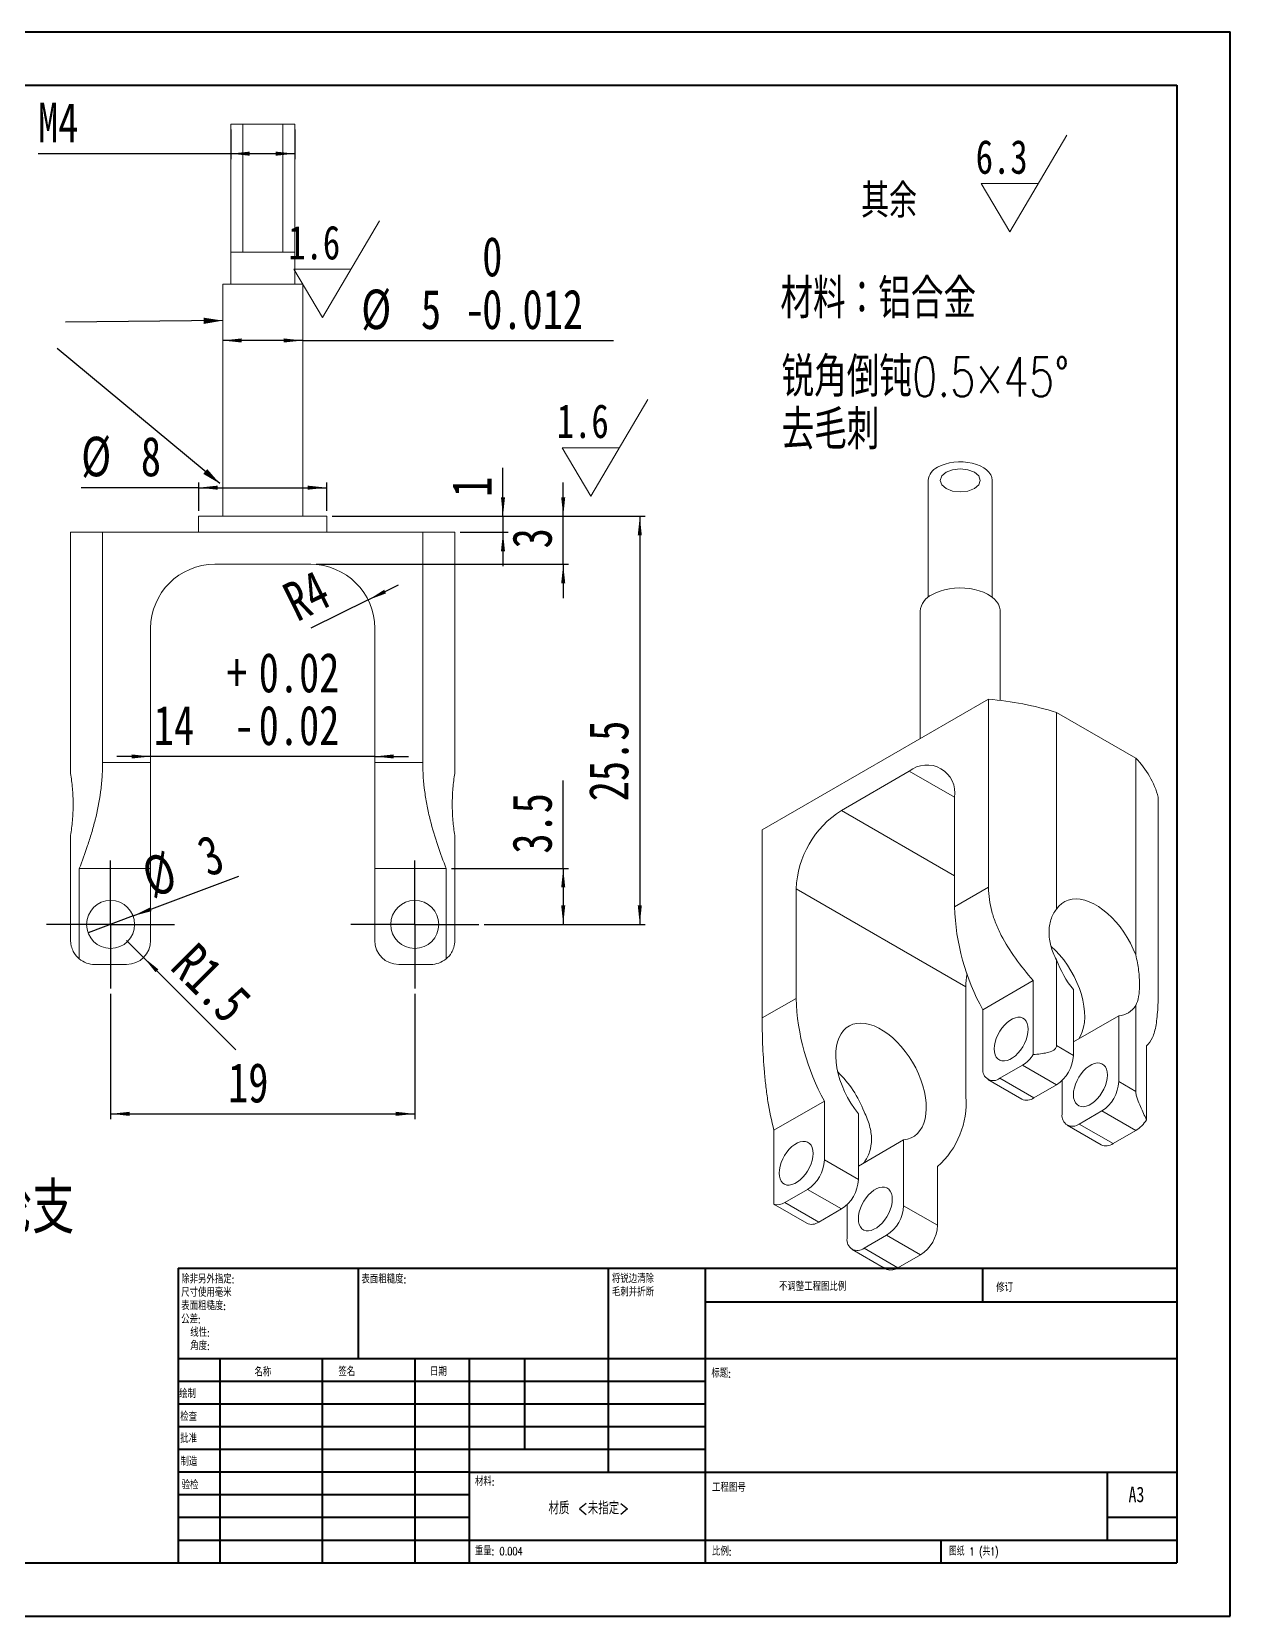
# Model space of a CAD drawing. Header units: millimetres. Extents: x 0 to 420, y 0 to 297.
# Drawn here: x 195.4 to 420.1, y 0.2 to 297.2 of the extents above; entities that cross this region are included whole.
import ezdxf

# ---------------------------------------------------------------- set-up
doc = ezdxf.new("R2010")
doc.units = ezdxf.units.MM
doc.layers.add('FORMAT', color=7, linetype='Continuous')
doc.styles.add('SLDTEXTSTYLE0', font='TXT', dxfattribs={"width": 0.75, "bigfont": 'bigfont'})
doc.styles.add('SLDTEXTSTYLE1', font='TXT', dxfattribs={"width": 0.75})
doc.styles.add('SLDTEXTSTYLE2', font='TXT', dxfattribs={"width": 0.694444, "bigfont": 'bigfont'})
doc.dimstyles.new('SLDDIMSTYLE0', dxfattribs={"dimtxt": 7.408333, "dimasz": 3.556, "dimexe": 0, "dimexo": 0.0625, "dimgap": 1.852083, "dimtad": 0, "dimtih": 1, "dimtoh": 1, "dimdec": 6, "dimlfac": 0.333333, "dimrnd": 1e-09, "dimzin": 12, "dimdsep": 46, "dimtxsty": 'SLDTEXTSTYLE1', "dimsah": 1, "dimcen": 0.09, "dimadec": 0, "dimazin": 3, "dimtol": 1, "dimtm": 0.012, "dimtfac": 1, "dimtdec": 3, "dimtofl": 0, "dimtmove": 0, "dimatfit": 3, "dimfxl": 0, "dimfrac": 2, "dimtolj": 1, "dimarcsym": 0})
doc.dimstyles.new('SLDDIMSTYLE1', dxfattribs={"dimtxt": 7.408333, "dimasz": 3.556, "dimexe": 0, "dimexo": 0.0625, "dimgap": 1.852083, "dimtad": 1, "dimlfac": 0.333333, "dimrnd": 1e-09, "dimzin": 12, "dimdsep": 46, "dimtxsty": 'SLDTEXTSTYLE1', "dimsah": 1, "dimcen": 0, "dimadec": 0, "dimazin": 3, "dimtfac": 1, "dimtofl": 0, "dimtmove": 0, "dimatfit": 3, "dimfxl": 0, "dimfrac": 2, "dimtolj": 1, "dimtzin": 12, "dimarcsym": 0})
doc.dimstyles.new('SLDDIMSTYLE2', dxfattribs={"dimtxt": 7.408333, "dimasz": 3.556, "dimexe": 0, "dimexo": 0.0625, "dimgap": 1.852083, "dimtad": 1, "dimdec": 6, "dimlfac": 0.333333, "dimrnd": 1e-09, "dimzin": 12, "dimdsep": 46, "dimtxsty": 'SLDTEXTSTYLE1', "dimsah": 1, "dimcen": 0.09, "dimadec": 0, "dimazin": 3, "dimtol": 1, "dimtp": 0.02, "dimtm": 0.02, "dimtfac": 1, "dimtmove": 0, "dimatfit": 0, "dimfxl": 0, "dimfrac": 2, "dimtolj": 1, "dimarcsym": 0})
doc.dimstyles.new('SLDDIMSTYLE3', dxfattribs={"dimtxt": 7.408333, "dimasz": 3.556, "dimexe": 0, "dimexo": 0.0625, "dimgap": 1.852083, "dimtad": 1, "dimdec": 1, "dimlfac": 0.333333, "dimrnd": 1e-09, "dimzin": 12, "dimdsep": 46, "dimtxsty": 'SLDTEXTSTYLE1', "dimsah": 1, "dimcen": 0, "dimadec": 0, "dimazin": 3, "dimtfac": 1, "dimtdec": 1, "dimtofl": 0, "dimtmove": 0, "dimatfit": 3, "dimfxl": 0, "dimfrac": 2, "dimtolj": 1, "dimtzin": 12, "dimarcsym": 0})
doc.dimstyles.new('SLDDIMSTYLE4', dxfattribs={"dimtxt": 7.408333, "dimasz": 3.556, "dimexe": 0, "dimexo": 0.0625, "dimgap": 1.852083, "dimtad": 1, "dimlfac": 0.333333, "dimrnd": 1e-09, "dimzin": 12, "dimdsep": 46, "dimtxsty": 'SLDTEXTSTYLE1', "dimblk1": 'NONE', "dimsah": 1, "dimcen": 0, "dimadec": 0, "dimazin": 3, "dimtfac": 1, "dimtmove": 0, "dimatfit": 3, "dimldrblk": 'NONE', "dimfxl": 0, "dimfrac": 2, "dimtolj": 1, "dimtzin": 12, "dimarcsym": 0})
doc.dimstyles.new('SLDDIMSTYLE5', dxfattribs={"dimtxt": 7.408333, "dimasz": 3.556, "dimexe": 0, "dimexo": 0.0625, "dimgap": 1.852083, "dimtad": 1, "dimdec": 6, "dimlfac": 0.333333, "dimrnd": 1e-09, "dimzin": 12, "dimdsep": 46, "dimtxsty": 'SLDTEXTSTYLE1', "dimsah": 1, "dimcen": 0.09, "dimadec": 0, "dimazin": 3, "dimtfac": 1, "dimtofl": 0, "dimtmove": 0, "dimatfit": 3, "dimfxl": 0, "dimfrac": 2, "dimtolj": 1, "dimtzin": 12, "dimarcsym": 0})
doc.dimstyles.new('SLDDIMSTYLE6', dxfattribs={"dimtxt": 7.408333, "dimasz": 3.556, "dimexe": 0, "dimexo": 0.0625, "dimgap": 1.852083, "dimtad": 1, "dimdec": 6, "dimlfac": 0.333333, "dimrnd": 1e-09, "dimzin": 12, "dimdsep": 46, "dimtxsty": 'SLDTEXTSTYLE1', "dimsah": 1, "dimcen": 0.09, "dimadec": 0, "dimazin": 3, "dimtfac": 1, "dimtdec": 3, "dimtofl": 0, "dimtmove": 0, "dimatfit": 3, "dimfxl": 0, "dimfrac": 2, "dimtolj": 1, "dimtzin": 12, "dimarcsym": 0})
doc.dimstyles.new('SLDDIMSTYLE7', dxfattribs={"dimtxt": 7.408333, "dimasz": 3.556, "dimexe": 0, "dimexo": 0.0625, "dimgap": 1.852083, "dimtad": 1, "dimdec": 1, "dimlfac": 0.333333, "dimrnd": 1e-09, "dimzin": 12, "dimdsep": 46, "dimtxsty": 'SLDTEXTSTYLE1', "dimsah": 1, "dimcen": 0.09, "dimadec": 0, "dimazin": 3, "dimtfac": 1, "dimtdec": 1, "dimtofl": 0, "dimtmove": 0, "dimatfit": 3, "dimfxl": 0, "dimfrac": 2, "dimtolj": 1, "dimtzin": 12, "dimarcsym": 0})
doc.dimstyles.new('SLDDIMSTYLE8', dxfattribs={"dimtxt": 7.408333, "dimasz": 3.556, "dimexe": 0, "dimexo": 0.0625, "dimgap": 1.852083, "dimtad": 1, "dimdec": 6, "dimlfac": 0.333333, "dimrnd": 1e-09, "dimzin": 12, "dimdsep": 46, "dimtxsty": 'SLDTEXTSTYLE1', "dimsah": 1, "dimcen": 0.09, "dimadec": 0, "dimazin": 3, "dimtfac": 1, "dimtdec": 3, "dimtmove": 0, "dimatfit": 0, "dimfxl": 0, "dimfrac": 2, "dimtolj": 1, "dimtzin": 12, "dimarcsym": 0})
doc.dimstyles.new('SLDDIMSTYLE9', dxfattribs={"dimtxt": 0.18, "dimasz": 3.556, "dimexe": 0, "dimexo": 0.0625, "dimgap": 0, "dimtad": 0, "dimtih": 1, "dimtoh": 1, "dimdec": 0, "dimrnd": 1e-09, "dimzin": 0, "dimdsep": 46, "dimtxsty": 'Standard', "dimsah": 1, "dimcen": 0.09, "dimadec": 0, "dimazin": 0, "dimtfac": 3.556, "dimtdec": 0, "dimtofl": 0, "dimtmove": 0, "dimatfit": 3, "dimfxl": 0, "dimfrac": 2, "dimtolj": 1, "dimtzin": 0, "dimarcsym": 0})

# ---------------------------------------------------------------- blocks, each defined once
blk = doc.blocks.new('SW_NOTE_0')
at = {"color": 0, "linetype": 'Continuous', "lineweight": 0, "char_height": 1.5, "attachment_point": 1, "style": 'SLDTEXTSTYLE0'}
for s, insert in [('\\M+18FAB锐边\\M+190B4\\M+18F9C', (0, 1.93)), ('\\M+196D1\\M+18E68\\M+19BF3\\M+190DC\\M+19266', (0, -0.57))]:
    blk.add_mtext(s, dxfattribs=dict(at, insert=insert))
blk = doc.blocks.new('SW_NOTE_1')
at = {"color": 0, "linetype": 'Continuous', "lineweight": 0, "char_height": 1.5, "attachment_point": 1, "style": 'SLDTEXTSTYLE0'}
for s, insert in [('\\M+18F9C\\M+194F1另\\M+18A4F\\M+18E77\\M+192E8:', (0, 1.93)), ('\\M+1955C\\M+196CA\\M+19165糙\\M+19378:', (0, -3.07)), ('\\M+18EDA\\M+190A1\\M+18E67\\M+19770\\M+19F7C\\M+195C4', (0, -0.57)), ('\\M+18CF6\\M+18DB7:', (0, -5.57)), ('线\\M+190AB:', (1.69, -8.07)), ('\\M+18A70\\M+19378:', (1.69, -10.57))]:
    blk.add_mtext(s, dxfattribs=dict(at, insert=insert))
blk = doc.blocks.new('SW_SFSYMBOL_0')
at = {"color": 0, "linetype": 'Continuous', "lineweight": 0}
for p, q in [((6.38, -9.07), (17.08, 9.07)), ((6.38, -9.07), (1.02, 0)), ((11.73, 0), (1.02, 0))]:
    blk.add_line(p, q, dxfattribs=at)
at = {"color": 0, "linetype": 'Continuous', "lineweight": 0, "insert": (0, 8.19), "char_height": 6.35, "attachment_point": 1, "style": 'SLDTEXTSTYLE1'}
blk.add_mtext('1.6', dxfattribs=at)
blk = doc.blocks.new('SW_SFSYMBOL_1')
at = {"color": 0, "linetype": 'Continuous', "lineweight": 0}
for p, q in [((6.38, -9.07), (17.08, 9.07)), ((6.38, -9.07), (1.02, 0)), ((11.73, 0), (1.02, 0))]:
    blk.add_line(p, q, dxfattribs=at)
at = {"color": 0, "linetype": 'Continuous', "lineweight": 0, "insert": (0, 8.19), "char_height": 6.35, "attachment_point": 1, "style": 'SLDTEXTSTYLE1'}
blk.add_mtext('6.3', dxfattribs=at)
blk = doc.blocks.new('SW_SFSYMBOL_3')
at = {"color": 0, "linetype": 'Continuous', "lineweight": 0}
for p, q in [((6.38, -9.07), (17.08, 9.07)), ((6.38, -9.07), (1.02, 0)), ((11.73, 0), (1.02, 0))]:
    blk.add_line(p, q, dxfattribs=at)
at = {"color": 0, "linetype": 'Continuous', "lineweight": 0, "insert": (0, 8.19), "char_height": 6.35, "attachment_point": 1, "style": 'SLDTEXTSTYLE1'}
blk.add_mtext('1.6', dxfattribs=at)
blk = doc.blocks.new('_D')
at = {"layer": 'FORMAT'}
for q in [(231.24, 239.34), (304.5, 239.34)]:
    blk.add_line((246.24, 239.34), q, dxfattribs=at)
for points in [[(231.24, 239.34), (234.79, 238.96), (234.79, 239.72)], [(246.24, 239.34), (242.68, 239.72), (242.68, 238.96)]]:
    blk.add_solid(points, dxfattribs=at)
at = {"layer": 'FORMAT', "attachment_point": 1, "style": 'SLDTEXTSTYLE1'}
for s, insert, char_height in [('0', (279.88, 258.77), 7.41), ('%%c', (257.21, 248.89), 7.408), ('5', (268.39, 248.89), 7.41), ('0.012', (279.88, 248.89), 7.408), ('-', (276.6, 248.89), 7.41)]:
    blk.add_mtext(s, dxfattribs=dict(at, insert=insert, char_height=char_height))
blk = doc.blocks.new('_D_1')
at = {"layer": 'FORMAT'}
for q in [(264.19, 193.52), (247.74, 185.39)]:
    blk.add_line((258.5, 190.7), q, dxfattribs=at)
blk.add_solid([(258.5, 190.7), (261.85, 191.94), (261.52, 192.62)], dxfattribs=at)
at = {"layer": 'FORMAT', "insert": (241.92, 193.17), "char_height": 7.408, "attachment_point": 1, "rotation": 26.2925, "style": 'SLDTEXTSTYLE1'}
blk.add_mtext('R4', dxfattribs=at)
blk = doc.blocks.new('_D_2')
at = {"layer": 'FORMAT'}
for p, q in [((217.74, 161.37), (211.39, 161.37)), ((259.74, 161.37), (217.74, 161.37)), ((259.74, 161.37), (266.09, 161.37))]:
    blk.add_line(p, q, dxfattribs=at)
for points in [[(217.74, 161.37), (214.18, 161.75), (214.18, 160.99)], [(259.74, 161.37), (263.29, 160.99), (263.29, 161.75)]]:
    blk.add_solid(points, dxfattribs=at)
at = {"layer": 'FORMAT', "attachment_point": 1, "style": 'SLDTEXTSTYLE1'}
for s, insert, char_height in [('+', (232, 180.8), 7.41), ('0.02', (237.99, 180.8), 7.408), ('14', (218.33, 170.92), 7.408), ('0.02', (237.99, 170.92), 7.408), ('-', (233.36, 170.92), 7.41)]:
    blk.add_mtext(s, dxfattribs=dict(at, insert=insert, char_height=char_height))
blk = doc.blocks.new('_D_3')
at = {"layer": 'FORMAT'}
for q in [(213.24, 126.89), (233.73, 106.4)]:
    blk.add_line((216.42, 123.71), q, dxfattribs=at)
blk.add_solid([(216.42, 123.71), (218.67, 120.92), (219.2, 121.46)], dxfattribs=at)
at = {"layer": 'FORMAT', "insert": (226.4, 126.9), "char_height": 7.408, "attachment_point": 1, "rotation": 315, "style": 'SLDTEXTSTYLE1'}
blk.add_mtext('R1.5', dxfattribs=at)
blk = doc.blocks.new('_D_4')
at = {"layer": 'FORMAT'}
for q in [(234.28, 138.96), (206.03, 128.3)]:
    blk.add_line((214.45, 131.48), q, dxfattribs=at)
blk.add_solid([(214.45, 131.48), (217.91, 132.38), (217.64, 133.09)], dxfattribs=at)
at = {"layer": 'FORMAT', "attachment_point": 1, "rotation": 20.6821, "style": 'SLDTEXTSTYLE1'}
for s, insert, char_height in [('3', (225.89, 145.68), 7.41), ('%%c', (215.43, 141.73), 7.408)]:
    blk.add_mtext(s, dxfattribs=dict(at, insert=insert, char_height=char_height))
blk = doc.blocks.new('_NONE')
blk = doc.blocks.new('_D_5')
at = {"layer": 'FORMAT'}
for p, q in [((232.74, 278.89), (232.74, 273.35)), ((244.74, 278.89), (244.74, 273.35)), ((232.74, 274.35), (196.64, 274.35)), ((244.74, 274.35), (232.74, 274.35))]:
    blk.add_line(p, q, dxfattribs=at)
for points in [[(232.74, 274.35), (236.29, 273.97), (236.29, 274.74)], [(244.74, 274.35), (241.18, 274.74), (241.18, 273.97)]]:
    blk.add_solid(points, dxfattribs=at)
at = {"layer": 'FORMAT', "insert": (196.64, 283.9), "char_height": 7.408, "attachment_point": 1, "style": 'SLDTEXTSTYLE1'}
blk.add_mtext('M4', dxfattribs=at)
blk = doc.blocks.new('_D_6')
at = {"layer": 'FORMAT'}
for p, q in [((210.24, 116.89), (210.24, 93.39)), ((267.24, 116.89), (267.24, 93.39)), ((210.24, 94.39), (267.24, 94.39))]:
    blk.add_line(p, q, dxfattribs=at)
for points in [[(210.24, 94.39), (213.79, 94.01), (213.79, 94.77)], [(267.24, 94.39), (263.68, 94.77), (263.68, 94.01)]]:
    blk.add_solid(points, dxfattribs=at)
at = {"layer": 'FORMAT', "insert": (232.26, 103.94), "char_height": 7.408, "attachment_point": 1, "style": 'SLDTEXTSTYLE1'}
blk.add_mtext('19', dxfattribs=at)
blk = doc.blocks.new('_D_7')
at = {"layer": 'FORMAT'}
for p, q in [((226.74, 211.75), (204.73, 211.75)), ((226.74, 207.39), (226.74, 212.75)), ((226.74, 211.75), (250.74, 211.75)), ((250.74, 207.39), (250.74, 212.75))]:
    blk.add_line(p, q, dxfattribs=at)
for points in [[(226.74, 211.75), (230.29, 211.37), (230.29, 212.13)], [(250.74, 211.75), (247.18, 212.13), (247.18, 211.37)]]:
    blk.add_solid(points, dxfattribs=at)
at = {"layer": 'FORMAT', "attachment_point": 1, "style": 'SLDTEXTSTYLE1'}
for s, insert, char_height in [('%%c', (204.73, 221.3), 7.408), ('8', (215.91, 221.3), 7.41)]:
    blk.add_mtext(s, dxfattribs=dict(at, insert=insert, char_height=char_height))
blk = doc.blocks.new('_D_8')
at = {"layer": 'FORMAT'}
for p, q in [((251.74, 206.39), (310.41, 206.39)), ((309.41, 206.39), (309.41, 129.89)), ((280.24, 129.89), (310.41, 129.89))]:
    blk.add_line(p, q, dxfattribs=at)
for points in [[(309.41, 206.39), (309.03, 202.83), (309.79, 202.83)], [(309.41, 129.89), (309.79, 133.45), (309.03, 133.45)]]:
    blk.add_solid(points, dxfattribs=at)
at = {"layer": 'FORMAT', "insert": (299.86, 152.97), "char_height": 7.408, "attachment_point": 1, "rotation": 90, "style": 'SLDTEXTSTYLE1'}
blk.add_mtext('25.5', dxfattribs=at)
blk = doc.blocks.new('_D_9')
at = {"layer": 'FORMAT'}
for p, q in [((283.77, 206.39), (283.77, 215.47)), ((251.74, 206.39), (284.77, 206.39)), ((283.77, 206.39), (283.77, 203.39)), ((275.74, 203.39), (284.77, 203.39)), ((283.77, 203.39), (283.77, 197.04))]:
    blk.add_line(p, q, dxfattribs=at)
for points in [[(283.77, 206.39), (284.15, 209.95), (283.39, 209.95)], [(283.77, 203.39), (283.39, 199.83), (284.15, 199.83)]]:
    blk.add_solid(points, dxfattribs=at)
at = {"layer": 'FORMAT', "insert": (274.22, 210), "char_height": 7.41, "attachment_point": 1, "rotation": 90, "style": 'SLDTEXTSTYLE1'}
blk.add_mtext('1', dxfattribs=at)
blk = doc.blocks.new('_D_10')
at = {"layer": 'FORMAT'}
for p, q in [((295.06, 206.39), (295.06, 212.74)), ((251.74, 206.39), (296.06, 206.39)), ((295.06, 197.39), (295.06, 206.39)), ((248.74, 197.39), (296.06, 197.39)), ((295.06, 197.39), (295.06, 191.04))]:
    blk.add_line(p, q, dxfattribs=at)
for points in [[(295.06, 206.39), (295.44, 209.95), (294.68, 209.95)], [(295.06, 197.39), (294.68, 193.83), (295.44, 193.83)]]:
    blk.add_solid(points, dxfattribs=at)
at = {"layer": 'FORMAT', "insert": (285.51, 200.38), "char_height": 7.41, "attachment_point": 1, "rotation": 90, "style": 'SLDTEXTSTYLE1'}
blk.add_mtext('3', dxfattribs=at)
blk = doc.blocks.new('_D_11')
at = {"layer": 'FORMAT'}
for p, q in [((295.06, 140.39), (295.06, 156.84)), ((274.11, 140.39), (296.06, 140.39)), ((295.06, 140.39), (295.06, 129.89)), ((280.24, 129.89), (296.06, 129.89))]:
    blk.add_line(p, q, dxfattribs=at)
for points in [[(295.06, 140.39), (294.68, 136.83), (295.44, 136.83)], [(295.06, 129.89), (295.44, 133.45), (294.68, 133.45)]]:
    blk.add_solid(points, dxfattribs=at)
at = {"layer": 'FORMAT', "insert": (285.51, 143.16), "char_height": 7.408, "attachment_point": 1, "rotation": 90, "style": 'SLDTEXTSTYLE1'}
blk.add_mtext('3.5', dxfattribs=at)
blk = doc.blocks.new('SW_CENTERMARKSYMBOL_0')
at = {"layer": 'FORMAT', "color": 0}
for p, q in [((0, 7.5), (0, 12)), ((0, 0), (0, 7.5)), ((-7.5, 0), (-12, 0)), ((0, 0), (-7.5, 0)), ((0, 0), (0, -7.5)), ((0, 0), (7.5, 0)), ((7.5, 0), (12, 0)), ((0, -7.5), (0, -12))]:
    blk.add_line(p, q, dxfattribs=at)
blk = doc.blocks.new('SW_CENTERMARKSYMBOL_1')
at = {"layer": 'FORMAT', "color": 0}
for p, q in [((0, 7.5), (0, 12)), ((0, 0), (0, 7.5)), ((-7.5, 0), (-12, 0)), ((0, 0), (-7.5, 0)), ((0, 0), (0, -7.5)), ((0, 0), (7.5, 0)), ((7.5, 0), (12, 0)), ((0, -7.5), (0, -12))]:
    blk.add_line(p, q, dxfattribs=at)
blk = doc.blocks.new('SW_NOTE_4')
at = {"color": 0, "linetype": 'Continuous', "lineweight": 0, "char_height": 7.4083, "attachment_point": 1, "style": 'SLDTEXTSTYLE0'}
for s, insert in [('锐\\M+18A70\\M+1937C钝0.5\\M+1817E45\\M+1818B', (0, 9.55)), ('\\M+18B8E\\M+196D1\\M+18E68', (0, -0.33))]:
    blk.add_mtext(s, dxfattribs=dict(at, insert=insert))

msp = doc.modelspace()

# ---------------------------------------------------------------- linework, layer by layer
at = {"color": 7, "linetype": 'Continuous', "lineweight": 40}
for p, q in [((0.0788436, 297.2147802), (420.0788436, 297.2147802)), ((420.0788436, 0.2147802), (420.0788436, 297.2147802)), ((25.0788436, 287.2147802), (410.0788436, 287.2147802)), ((410.0788436, 287.2147802), (410.0788436, 10.2147802)), ((222.8788436, 65.4647802), (410.0788436, 65.4647802)), ((222.8788436, 65.4647802), (222.8788436, 10.2147802)), ((256.6788436, 48.4647802), (256.6788436, 65.4647802)), ((303.4788436, 65.4647802), (303.4788436, 27.2147802)), ((321.6788436, 65.4647802), (321.6788436, 10.2147802)), ((373.6788436, 59.0897802), (373.6788436, 65.4647802)), ((410.0788436, 59.0897802), (321.6788436, 59.0897802)), ((410.0788436, 48.4647802), (222.8788436, 48.4647802)), ((230.6788436, 48.4647802), (230.6788436, 10.2147802)), ((249.869796, 48.4647802), (249.869796, 10.2147802)), ((267.2777697, 48.4647802), (267.2777697, 10.2147802)), ((277.4788436, 10.2147802), (277.4788436, 48.4647802)), ((287.8788436, 31.4647802), (287.8788436, 48.4647802)), ((321.6788436, 44.2147802), (222.8788436, 44.2147802)), ((321.6788436, 39.9647802), (222.8788436, 39.9647802)), ((321.6788436, 35.7147802), (222.8788436, 35.7147802)), ((321.6788436, 31.4647802), (222.8788436, 31.4647802)), ((277.4788436, 27.2147802), (222.8788436, 27.2147802)), ((277.4788436, 27.2147802), (410.0788436, 27.2147802)), ((397.0788436, 14.4647802), (397.0788436, 27.2147802)), ((277.4788436, 22.9647082), (222.8788436, 22.9647082)), ((277.4788436, 18.7147802), (222.8788436, 18.7147802)), ((410.0788436, 18.7147802), (397.0788436, 18.7147802)), ((222.8788436, 14.4647802), (410.0788436, 14.4647802)), ((365.8788436, 10.2147802), (365.8788436, 14.4647802)), ((25.0788436, 10.2147802), (410.0788436, 10.2147802)), ((0.0788436, 0.2147802), (420.0788436, 0.2147802))]:
    msp.add_line(p, q, dxfattribs=at)
at = {"color": 7, "linetype": 'Continuous', "lineweight": 15}
for p, q in [((232.7386401, 279.8892134), (232.7386401, 249.8892134)), ((232.7386401, 279.8892134), (238.7386401, 279.8892134)), ((238.7386401, 279.8892134), (244.7386401, 279.8892134)), ((244.7386401, 249.8892134), (244.7386401, 279.8892134)), ((231.2386401, 249.8892134), (231.2386401, 206.3892134)), ((231.2386401, 249.8892134), (238.7386401, 249.8892134)), ((238.7386401, 249.8892134), (246.2386401, 249.8892134)), ((246.2386401, 206.3892134), (246.2386401, 249.8892134)), ((363.4650892, 213.1224237), (363.4650892, 191.2239941)), ((375.4650892, 191.2239941), (375.4650892, 213.1224237)), ((226.7386401, 206.3892134), (226.7386401, 203.3892134)), ((226.7386401, 206.3892134), (238.7386401, 206.3892134)), ((238.7386401, 206.3892134), (250.7386401, 206.3892134)), ((250.7386401, 203.3892134), (250.7386401, 206.3892134)), ((202.7386401, 158.1986884), (202.7386401, 203.3892134)), ((202.7386401, 203.3892134), (208.7386401, 203.3892134)), ((208.7386401, 203.3892134), (208.7386401, 160.2323482)), ((268.7386401, 203.3892134), (208.7386401, 203.3892134)), ((268.7386401, 203.3892134), (268.7386401, 160.2323482)), ((268.7386401, 203.3892134), (274.7386401, 203.3892134)), ((274.7386401, 158.1986884), (274.7386401, 203.3892134)), ((247.7386401, 197.3892134), (229.7386401, 197.3892134)), ((361.9650892, 188.6261994), (361.9650892, 164.6965763)), ((376.9650892, 171.8679566), (376.9650892, 188.6261994)), ((217.7386401, 185.3892134), (217.7386401, 160.2323482)), ((259.7386401, 160.2323482), (259.7386401, 185.3892134)), ((374.7683901, 172.0877646), (332.3419832, 147.5955212)), ((374.7683901, 172.0877646), (374.7683901, 136.8484228)), ((387.4963121, 132.7386323), (387.4963121, 169.6385402)), ((402.3455546, 161.0662551), (387.4963121, 169.6385402)), ((402.3455546, 124.1663471), (402.3455546, 161.0662551)), ((208.7386401, 160.2323482), (217.7386401, 160.2323482)), ((217.7386401, 160.2323482), (217.7386401, 140.3892134)), ((259.7386401, 160.2323482), (268.7386401, 160.2323482)), ((259.7386401, 140.3892134), (259.7386401, 160.2323482)), ((359.9191477, 158.6162345), (347.1912256, 151.2685615)), ((368.4044291, 133.1745863), (368.4044291, 153.7161935)), ((406.5881952, 153.7185821), (406.5881952, 118.4792403)), ((202.7386401, 126.8892134), (202.7386401, 146.5797384)), ((274.7386401, 126.8892134), (274.7386401, 146.5797384)), ((332.3419832, 147.5955212), (332.3419832, 112.3561795)), ((217.7386401, 140.3892134), (204.3693224, 140.3892134)), ((204.3693224, 140.3892134), (204.3693224, 123.4226566)), ((217.7386401, 140.3892134), (217.7386401, 126.8892134)), ((273.1079578, 140.3892134), (259.7386401, 140.3892134)), ((259.7386401, 126.8892134), (259.7386401, 140.3892134)), ((273.1079578, 123.4226566), (273.1079578, 140.3892134)), ((368.4044291, 133.1745863), (374.7683901, 136.8484228)), ((338.7059442, 136.5716231), (338.7059442, 116.030016)), ((370.5257494, 118.2024406), (338.7059442, 136.5716231)), ((213.2386401, 122.3892134), (207.2386401, 122.3892134)), ((270.2386401, 122.3892134), (264.2386401, 122.3892134)), ((387.4963121, 107.1731681), (387.4963121, 123.2512854)), ((383.1612651, 119.3677362), (373.7077299, 113.9103265)), ((383.1612651, 105.5138502), (383.1612651, 119.3677362)), ((332.3419832, 112.3561795), (338.7059442, 116.030016)), ((370.5257494, 118.2024406), (370.5257494, 97.6608335)), ((390.6782927, 105.3362499), (390.6782927, 117.6722995)), ((373.7077299, 102.8870255), (373.7077299, 113.9103265)), ((402.3455546, 98.600883), (402.3455546, 114.6790002)), ((399.163574, 112.7738509), (390.6782927, 107.8754022)), ((399.163574, 112.7738509), (399.163574, 100.4378012)), ((387.4963121, 107.1731681), (390.6782927, 105.3362499)), ((404.3744686, 107.1216145), (404.3744686, 93.2677285)), ((381.1323511, 103.4987345), (376.8897104, 101.0495101)), ((376.8897104, 101.0495101), (383.2536715, 97.3756736)), ((387.4963121, 99.824898), (381.1323511, 103.4987345)), ((374.6398933, 100.8267239), (381.0038543, 97.1528874)), ((387.4963121, 99.824898), (383.2536715, 97.3756736)), ((388.5569723, 94.3147404), (388.5569723, 100.6473484)), ((399.163574, 100.4378012), (402.3455546, 98.600883)), ((344.0092451, 96.7657562), (334.5557099, 91.3083464)), ((344.0092451, 96.7657562), (344.0092451, 85.7424552)), ((350.3732061, 82.0686187), (350.3732061, 94.4046684)), ((389.4891357, 92.2544387), (395.8530967, 88.5806022)), ((395.9815935, 94.9264493), (391.7389528, 92.477225)), ((391.7389528, 92.477225), (398.1029139, 88.8033885)), ((402.3455546, 91.2526128), (395.9815935, 94.9264493)), ((334.5557099, 91.3083464), (334.5557099, 77.4544604)), ((358.8584875, 89.5062197), (350.3732061, 84.607771)), ((358.8584875, 89.5062197), (358.8584875, 77.17017)), ((402.3455546, 91.2526128), (398.1029139, 88.8033885)), ((344.0092451, 85.7424552), (350.3732061, 82.0686187)), ((351.4338663, 85.2883082), (351.3570247, 85.1757174)), ((365.2224485, 73.4963335), (365.2224485, 84.5196345)), ((340.8272646, 80.2311033), (336.5846239, 77.781879)), ((347.1912256, 76.5572668), (340.8272646, 80.2311033)), ((334.8591504, 77.2822851), (334.5557099, 77.4544604)), ((334.8478715, 77.2629067), (340.6987678, 73.8852562)), ((336.5846239, 77.781879), (342.9485849, 74.1080424)), ((348.2518858, 77.3797172), (348.2518858, 71.0471092)), ((347.1912256, 76.5572668), (342.9485849, 74.1080424)), ((358.8584875, 77.17017), (365.2224485, 73.4963335)), ((355.676507, 71.6588181), (351.4338663, 69.2095938)), ((362.040468, 67.9849816), (355.676507, 71.6588181)), ((349.1840492, 68.9868075), (355.0364163, 65.6083079)), ((351.4338663, 69.2095938), (357.7978273, 65.5357573)), ((355.7689133, 65.2083387), (355.0470928, 65.6267173)), ((362.040468, 67.9849816), (357.7978273, 65.5357573))]:
    msp.add_line(p, q, dxfattribs=at)
at = {"color": 7, "linetype": 'Continuous', "lineweight": 0}
for p, q in [((234.9886401, 279.8892134), (234.9886401, 255.8892134)), ((242.4886401, 279.8892134), (242.4886401, 255.8892134)), ((232.7386401, 255.8892134), (244.7386401, 255.8892134))]:
    msp.add_line(p, q, dxfattribs=at)
at = {"color": 8, "linetype": 'Continuous', "lineweight": 15}
for p, q in [((368.4044289, 153.7177859), (359.9191477, 158.6162345)), ((347.1912256, 151.2685615), (368.4044291, 139.0224398))]:
    msp.add_line(p, q, dxfattribs=at)
at = {"color": 7, "linetype": 'Continuous', "lineweight": 15, "flags": 128}
for points in [[(365.2224485, 215.5716481), (365.8853942, 215.9021575), (366.6246349, 216.1734218), (367.424415, 216.3796593), (368.2676884, 216.5164745), (369.1364824, 216.5809514), (370.0122801, 216.5717158), (370.8764153, 216.4889645), (371.7104706, 216.3344612), (372.4966695, 216.111499), (373.2182555, 215.8248297), (373.8598492, 215.4805634), (374.4077764, 215.0860375), (374.8503587, 214.6496605), (375.1781633, 214.1807332), (375.3842037, 213.6892498), (375.4640884, 213.1856854), (375.4650892, 213.1224237)], [(364.1617884, 191.6877298), (364.8834995, 192.0540945), (365.6804401, 192.3641733), (366.5395246, 192.6128746), (367.4466468, 192.7961148), (368.3869118, 192.9108852), (369.3448804, 192.9553011), (370.3048228, 192.9286332), (371.2509768, 192.8313196), (372.1678066, 192.664958), (373.0402579, 192.43228), (373.854005, 192.1371064), (374.5956862, 191.7842837), (375.2531231, 191.3796054), (375.8155207, 190.9297162), (376.2736444, 190.4420034), (376.6199718, 189.9244751), (376.8488162, 189.3856291), (376.9564201, 188.8343134), (376.9650892, 188.6261994)], [(387.4963121, 132.7386323), (387.9506179, 133.3204469), (388.4766297, 133.8033834), (389.0689363, 134.1824736), (389.7214444, 134.4538177), (390.4274415, 134.6146242), (391.1796646, 134.6632389), (391.9703755, 134.5991617), (392.7914398, 134.4230517), (393.6344109, 134.1367207), (394.4906169, 133.7431142), (395.3512498, 133.2462814), (396.2074558, 132.6513335), (397.0504269, 131.9643908), (397.8714912, 131.1925201), (398.6622021, 130.343662), (399.4144252, 129.4265489), (400.1204223, 128.4506156), (400.7729304, 127.4259017), (401.365237, 126.3629488), (401.8912488, 125.272692), (402.3455546, 124.1663471)], [(391.6621112, 108.4433486), (392.0229151, 109.0403047), (392.3457933, 109.7877652), (392.5840911, 110.6173474), (392.7352989, 111.5203148), (392.7978243, 112.4871583), (392.7710089, 113.5076958), (392.655135, 114.5711799), (392.4514229, 115.6664109), (392.162018, 116.7818548), (391.789968, 117.9057648), (391.339191, 119.0263046), (390.8144343, 120.1316738), (390.221224, 121.2102316), (389.5658075, 122.2506195), (388.8550869, 123.2418811), (388.096547, 124.1735773), (387.2981761, 125.0358961), (386.5375671, 125.7584878)], [(350.3732061, 94.4046684), (349.6424296, 95.3733237), (348.9640289, 96.3953495), (348.3451482, 97.4599825), (347.7923052, 98.5560109), (347.3113218, 99.6718924), (346.9072634, 100.7958754), (346.5843851, 101.9161231), (346.3460873, 103.0208381), (346.1948796, 104.0983863), (346.1323541, 105.1374201), (346.1591696, 106.1269971), (346.2750435, 107.0566961), (346.4787556, 107.9167262), (346.7681605, 108.6980303), (347.1402105, 109.3923804), (347.5909874, 109.9924643), (348.1157442, 110.4919622), (348.7089544, 110.8856141), (349.364371, 111.1692742), (350.0750915, 111.3399552), (350.8336315, 111.3958598), (351.6320024, 111.3363992), (352.4617966, 111.1621996), (353.3142755, 110.8750954), (354.1804613, 110.4781103), (355.0512323, 109.9754249), (355.9174182, 109.3723332), (356.769897, 108.6751862), (357.5996912, 107.8913258), (358.3980622, 107.0290069), (359.1566021, 106.0973108), (359.8673227, 105.1060492), (360.5227392, 104.0656613), (361.1159495, 102.9871035), (361.6407062, 101.8817343), (362.0914832, 100.7611944), (362.4635332, 99.6372845), (362.7529381, 98.5218406), (362.9566502, 97.4266095), (363.0725241, 96.3631254), (363.0993395, 95.3425879), (363.0368141, 94.3757445), (362.8856063, 93.472777), (362.6473085, 92.6431948), (362.3244303, 91.8957344), (361.9203719, 91.2382673), (361.4393885, 90.6777174), (360.8865454, 90.219988), (360.2676648, 89.8698994), (359.589264, 89.6311385), (358.8584875, 89.5062197)], [(382.1930113, 110.2350966), (382.1496132, 110.8148354), (382.0206028, 111.328654), (381.8094991, 111.7625369), (381.5220605, 112.1046489), (381.1661275, 112.345658), (380.7514092, 112.4789901), (380.2892178, 112.5010084), (379.7921608, 112.4111121), (379.2737966, 112.2117535), (378.7482649, 111.9083705), (378.2299007, 111.5092386), (377.7328438, 111.0252451), (377.2706524, 110.469592), (376.855934, 109.8574362), (376.500001, 109.2054757), (376.2125624, 108.5314941), (376.0014587, 107.8538761), (375.8724483, 107.1911052), (375.8290503, 106.5612601), (375.8724483, 105.9815214), (376.0014587, 105.4677028), (376.2125624, 105.0338199), (376.500001, 104.6917079), (376.855934, 104.4506988), (377.2706524, 104.3173667), (377.7328438, 104.2953484), (378.2299007, 104.3852447), (378.7482649, 104.5846033), (379.2737966, 104.8879863), (379.7921608, 105.2871182), (380.2892178, 105.7711117), (380.7514092, 106.3267648), (381.1661275, 106.9389206), (381.5220605, 107.5908811), (381.8094991, 108.2648627), (382.0206028, 108.9424807), (382.1496132, 109.6052516), (382.1930113, 110.2350966)], [(390.6782927, 97.988975), (390.7216907, 98.61882), (390.8507011, 99.2815909), (391.0618048, 99.959209), (391.3492435, 100.6331905), (391.7051764, 101.285151), (392.1198948, 101.8973068), (392.5820862, 102.4529599), (393.0791431, 102.9369534), (393.5975073, 103.3360853), (394.123039, 103.6394683), (394.6414032, 103.838827), (395.1384602, 103.9287232), (395.6006516, 103.906705), (396.0153699, 103.7733728), (396.3713029, 103.5323637), (396.6587415, 103.1902517), (396.8698452, 102.7563688), (396.9988556, 102.2425502), (397.0422537, 101.6628115), (396.9988556, 101.0329664), (396.8698452, 100.3701955), (396.6587415, 99.6925775), (396.3713029, 99.018596), (396.0153699, 98.3666354), (395.6006516, 97.7544796), (395.1384602, 97.1988265), (394.6414032, 96.714833), (394.123039, 96.3157011), (393.5975073, 96.0123181), (393.0791431, 95.8129595), (392.5820862, 95.7230632), (392.1198948, 95.7450815), (391.7051764, 95.8784136), (391.3492435, 96.1194228), (391.0618048, 96.4615347), (390.8507011, 96.8954176), (390.7216907, 97.4092362), (390.6782927, 97.988975)], [(341.8879248, 86.9674655), (341.8445267, 87.5472042), (341.7155163, 88.0610228), (341.5044126, 88.4949057), (341.216974, 88.8370177), (340.861041, 89.0780268), (340.4463226, 89.2113589), (339.9841313, 89.2333772), (339.4870743, 89.1434809), (338.9687101, 88.9441223), (338.4431784, 88.6407393), (337.9248142, 88.2416074), (337.4277572, 87.7576139), (336.9655659, 87.2019608), (336.5508475, 86.589805), (336.1949145, 85.9378445), (335.9074759, 85.2638629), (335.6963722, 84.5862449), (335.5673618, 83.923474), (335.5239637, 83.293629), (335.5673618, 82.7138902), (335.6963722, 82.2000716), (335.9074759, 81.7661887), (336.1949145, 81.4240767), (336.5508475, 81.1830676), (336.9655659, 81.0497355), (337.4277572, 81.0277172), (337.9248142, 81.1176135), (338.4431784, 81.3169721), (338.9687101, 81.6203551), (339.4870743, 82.019487), (339.9841313, 82.5034805), (340.4463226, 83.0591336), (340.861041, 83.6712894), (341.216974, 84.32325), (341.5044126, 84.9972315), (341.7155163, 85.6748495), (341.8445267, 86.3376204), (341.8879248, 86.9674655)], [(350.3732061, 74.7213438), (350.4166042, 75.3511889), (350.5456146, 76.0139597), (350.7567183, 76.6915778), (351.0441569, 77.3655593), (351.4000899, 78.0175199), (351.8148083, 78.6296757), (352.2769996, 79.1853287), (352.7740566, 79.6693222), (353.2924208, 80.0684541), (353.8179525, 80.3718371), (354.3363167, 80.5711958), (354.8333737, 80.661092), (355.295565, 80.6390738), (355.7102834, 80.5057416), (356.0662164, 80.2647325), (356.353655, 79.9226205), (356.5647587, 79.4887376), (356.6937691, 78.974919), (356.7371672, 78.3951803), (356.6937691, 77.7653352), (356.5647587, 77.1025643), (356.353655, 76.4249463), (356.0662164, 75.7509648), (355.7102834, 75.0990042), (355.295565, 74.4868484), (354.8333737, 73.9311954), (354.3363167, 73.4472018), (353.8179525, 73.0480699), (353.2924208, 72.7446869), (352.7740566, 72.5453283), (352.2769996, 72.455432), (351.8148083, 72.4774503), (351.4000899, 72.6107825), (351.0441569, 72.8517916), (350.7567183, 73.1939035), (350.5456146, 73.6277864), (350.4166042, 74.1416051), (350.3732061, 74.7213438)]]:
    msp.add_lwpolyline(points, dxfattribs=at)
at = {"color": 7, "linetype": 'Continuous', "lineweight": 0, "flags": 128}
msp.add_lwpolyline([(366.8134388, 214.653189), (366.000541, 213.9508679), (365.7150892, 213.1224237), (366.000541, 212.2939796), (366.8134388, 211.5916585), (368.0300264, 211.1223826), (369.4650892, 210.9575948), (370.9001521, 211.1223826), (372.1167397, 211.5916585), (372.9296375, 212.2939796), (373.2150892, 213.1224237), (372.9296375, 213.9508679), (372.1167397, 214.653189), (370.9001521, 215.1224649), (369.4650892, 215.2872527), (368.0300264, 215.1224649), (366.8134388, 214.653189)], dxfattribs=at)
at = {"color": 7, "linetype": 'Continuous', "lineweight": 15}
for centre in [(210.2386401, 129.8892134), (267.2386401, 129.8892134)]:
    msp.add_circle(centre, 4.5, dxfattribs=at)
for centre, radius, start, end in [((366.4313913, 212.849132), 2.9788649, 113.943780628, 174.736078415), ((229.7386401, 185.3892134), 12, 90, 180), ((247.7386401, 185.3892134), 12, 0, 90), ((365.7460633, 188.2321368), 3.8014537, 114.629887392, 174.049971651), ((370.200497, 114.0534169), 58.2138399, 72.715996473, 85.499518404), ((390.5959178, 149.3831499), 16.5695175, 15.168053973, 44.837322851), ((363.2151571, 154.5269558), 5.2522261, 351.120002632, 128.869245614), ((357.0794095, 135.7616569), 18.3913097, 122.52416267, 177.475837185), ((410.3643723, 134.3637236), 41.9767898, 181.623317628, 209.160314155), ((213.2386401, 126.8892134), 4.5, 270, 0), ((264.2386401, 126.8892134), 4.5, 180, 270), ((207.2386401, 126.8892134), 4.5, 230.384965009, 270), ((270.2386401, 126.8892134), 4.5, 270, 309.615034991), ((406.6635819, 130.4864422), 20.4873552, 200.680246111, 218.716393538), ((384.0642783, 118.1147221), 13.5388131, 169.398929041, 179.62877598), ((381.430645, 117.4296851), 42.7476213, 181.876349226, 208.907282557), ((398.8364048, 116.9301356), 4.1691417, 274.500856742, 327.319644837), ((377.8332907, 108.8493462), 6.2859244, 301.657000385, 327.952012364), ((383.7990393, 105.6337541), 6.8856834, 302.476303559, 357.523696295), ((332.7502415, 87.8026591), 19.9424299, 20.466293585, 46.388946069), ((375.6572993, 102.5892105), 1.9721852, 171.314675003, 308.674573242), ((392.2842994, 100.7353177), 6.8857052, 302.476397892, 357.523601962), ((354.5398287, 96.4714513), 16.0301058, 311.790573835, 4.255072577), ((381.9424492, 99.1457776), 2.2028553, 244.780890101, 306.529568328), ((390.5065417, 94.0169253), 1.9721852, 171.314675003, 308.674573242), ((399.0464941, 96.6032245), 6.2859244, 301.657000385, 327.952012364), ((396.7916916, 90.5734924), 2.2028553, 244.780890101, 306.529568328), ((337.1299705, 86.0399717), 6.8857052, 302.476397892, 357.523601962), ((343.4939527, 82.3661229), 6.8856834, 302.476303559, 357.523696295), ((335.2214315, 79.7791776), 2.4181595, 254.020049595, 304.314242484), ((351.9792129, 77.4676865), 6.8857052, 302.476397892, 357.523601962), ((341.6373627, 75.8781464), 2.2028553, 244.780890101, 306.529568328), ((358.3431951, 73.7938377), 6.8856834, 302.476303559, 357.523696295), ((350.2014552, 70.7492942), 1.9721852, 171.314675003, 308.674573242), ((356.434635, 67.5330559), 2.4181595, 254.020049595, 304.314242484)]:
    msp.add_arc(centre, radius, start, end, dxfattribs=at)
for points, knots in [([(202.7386401, 146.5797384), (202.8817501, 147.4665587), (203.0003603, 148.3986595), (203.1243171, 149.8658292), (203.1567145, 150.3702195), (203.1996218, 151.3769273), (203.2104278, 151.8808698), (203.2105905, 153.3944379), (203.165801, 154.4196997), (203.0011841, 156.3718948), (202.8817605, 157.3118033), (202.7386401, 158.1986884)], [0, 0, 0, 0, 0.25, 0.25, 0.375, 0.375, 0.5, 0.5, 0.75, 0.75, 1, 1, 1, 1]), ([(204.3693224, 140.3892134), (204.8870348, 141.7342697), (205.4165515, 143.1619927), (206.1788065, 145.4343244), (206.4275405, 146.2137407), (206.9051037, 147.8200454), (207.1350811, 148.6516524), (207.7701003, 151.1874396), (208.1189925, 152.9243886), (208.4824756, 155.6072944), (208.5770085, 156.5145726), (208.7052228, 158.357156), (208.7386401, 159.2955904), (208.7386401, 160.2323482)], [0, 0, 0, 0, 0.25, 0.25, 0.375, 0.375, 0.5, 0.5, 0.75, 0.75, 0.875, 0.875, 1, 1, 1, 1]), ([(268.7386401, 160.2323482), (268.7386401, 158.3642109), (268.8702759, 156.53689), (269.232109, 153.8506509), (269.3799749, 152.964393), (269.723376, 151.2095029), (269.9189981, 150.3418551), (270.550719, 147.8184676), (271.0348771, 146.2216307), (272.0553731, 143.1764721), (272.5913348, 141.7314393), (273.1079578, 140.3892134)], [0, 0, 0, 0, 0.25, 0.25, 0.375, 0.375, 0.5, 0.5, 0.75, 0.75, 1, 1, 1, 1]), ([(274.7386401, 158.1986884), (274.5955301, 157.311868), (274.4769199, 156.3797673), (274.352963, 154.9125976), (274.3205657, 154.4082073), (274.2776583, 153.4014995), (274.2668524, 152.8975569), (274.2666896, 151.3839888), (274.3114792, 150.358727), (274.4760961, 148.406532), (274.5955196, 147.4666234), (274.7386401, 146.5797384)], [0, 0, 0, 0, 0.25, 0.25, 0.375, 0.375, 0.5, 0.5, 0.75, 0.75, 1, 1, 1, 1]), ([(374.7683901, 136.8484228), (374.7683901, 135.3230125), (374.9836617, 133.8141253), (375.5928403, 131.5644336), (375.8437282, 130.8166523), (376.4366194, 129.3217996), (376.7788992, 128.5754432), (377.909105, 126.3782825), (378.8054485, 124.9522225), (380.8302426, 122.1299787), (381.9589325, 120.7360351), (383.1612651, 119.3677362)], [0, 0, 0, 0, 0.25, 0.25, 0.375, 0.375, 0.5, 0.5, 0.75, 0.75, 1, 1, 1, 1]), ([(387.4963121, 132.7386323), (387.048167, 132.1563798), (386.7016757, 131.4984723), (386.3449723, 130.4051895), (386.2532991, 130.0198066), (386.1323242, 129.232596), (386.1021617, 128.8296967), (386.1017058, 127.5939368), (386.2256226, 126.7217997), (386.6992793, 124.9887111), (387.0481343, 124.1173461), (387.4963121, 123.2512854)], [0, 0, 0, 0, 0.25, 0.25, 0.375, 0.375, 0.5, 0.5, 0.75, 0.75, 1, 1, 1, 1]), ([(202.7386401, 126.8892134), (202.7386401, 126.6256502), (202.7626232, 126.3728209), (202.837179, 125.9256112), (202.8874766, 125.7263203), (203.0546348, 125.1910161), (203.1906753, 124.9014309), (203.6326651, 124.1331045), (203.9770513, 123.7473448), (204.3693224, 123.4226566)], [0, 0, 0, 0, 0.125, 0.125, 0.25, 0.25, 0.5, 0.5, 1, 1, 1, 1]), ([(273.1079578, 123.4226566), (273.5001254, 123.7472592), (273.8447348, 124.1330064), (274.287414, 124.9029911), (274.4236143, 125.1933666), (274.5905285, 125.7290223), (274.6395348, 125.9225905), (274.7148233, 126.3734436), (274.7386401, 126.6266435), (274.7386401, 126.8892134)], [0, 0, 0, 0, 0.5, 0.5, 0.75, 0.75, 0.875, 0.875, 1, 1, 1, 1]), ([(402.3455546, 114.6790002), (402.5913116, 115.1444165), (402.7700627, 115.7054897), (402.9514647, 116.6975731), (402.9973211, 117.0565066), (403.0576159, 117.8086873), (403.0724964, 118.2027645), (403.0727221, 119.4383915), (403.0121474, 120.3470952), (402.7712941, 122.2145783), (402.5913295, 123.1834417), (402.3455546, 124.1663471)], [0, 0, 0, 0, 0.25, 0.25, 0.375, 0.375, 0.5, 0.5, 0.75, 0.75, 1, 1, 1, 1]), ([(404.3744686, 107.1216145), (404.8471806, 107.5243525), (405.2132274, 108.0465305), (405.6485881, 109.0283426), (405.7745665, 109.3889735), (405.994219, 110.1838977), (406.0882929, 110.6208756), (406.3264167, 112.0355487), (406.4275237, 113.110632), (406.5255894, 114.9479714), (406.5491302, 115.5980339), (406.5804517, 116.9798218), (406.5881952, 117.7143394), (406.5881952, 118.4792403)], [0, 0, 0, 0, 0.25, 0.25, 0.375, 0.375, 0.5, 0.5, 0.75, 0.75, 0.875, 0.875, 1, 1, 1, 1]), ([(334.5557099, 91.3083464), (334.0829979, 93.1021953), (333.716951, 94.9116055), (333.2815904, 97.6406966), (333.155612, 98.552916), (332.9359595, 100.3812186), (332.8418856, 101.3023227), (332.6037618, 104.0287972), (332.5026547, 105.7902932), (332.404589, 108.3343579), (332.3810483, 109.1659549), (332.3497267, 110.7932562), (332.3419832, 111.5912785), (332.3419832, 112.3561795)], [0, 0, 0, 0, 0.25, 0.25, 0.375, 0.375, 0.5, 0.5, 0.75, 0.75, 0.875, 0.875, 1, 1, 1, 1]), ([(383.1612651, 105.5138502), (384.0739536, 105.5721864), (384.9450629, 105.665626), (386.1539456, 105.9578836), (386.5442802, 106.0808468), (387.0403762, 106.3681115), (387.1894868, 106.4800973), (387.4213915, 106.7758276), (387.4963121, 106.9587691), (387.4963121, 107.1731681)], [0, 0, 0, 0, 0.5, 0.5, 0.75, 0.75, 0.875, 0.875, 1, 1, 1, 1]), ([(402.3455546, 98.600883), (402.3455546, 98.3856728), (402.387064, 98.1356845), (402.5112864, 97.6379395), (402.5931904, 97.3868648), (402.8535181, 96.6630138), (403.0509011, 96.2015443), (403.6326989, 94.8774656), (404.0162943, 94.0598725), (404.3744686, 93.2677285)], [0, 0, 0, 0, 0.125, 0.125, 0.25, 0.25, 0.5, 0.5, 1, 1, 1, 1]), ([(351.4338663, 94.7756551), (351.8820114, 93.9096576), (352.2285027, 93.0453684), (352.5852062, 91.7426433), (352.6768793, 91.3043157), (352.7978543, 90.4474903), (352.8280167, 90.0274103), (352.8284726, 88.7913899), (352.7045559, 87.9891908), (352.2308992, 86.5341855), (351.8820441, 85.8706032), (351.4338663, 85.2883082)], [0, 0, 0, 0, 0.25, 0.25, 0.375, 0.375, 0.5, 0.5, 0.75, 0.75, 1, 1, 1, 1])]:
    msp.add_open_spline(points, degree=3, knots=knots, dxfattribs=at)

# ---------------------------------------------------------------- block references
at = {"color": 7, "linetype": 'Continuous', "lineweight": 0}
for name, p in [('SW_SFSYMBOL_1', (372.3706077, 268.7451615)), ('SW_SFSYMBOL_0', (243.5362991, 252.6917969)), ('SW_NOTE_4', (335.9735654, 226.6793916)), ('SW_SFSYMBOL_3', (293.866922, 219.2237629)), ('SW_NOTE_1', (223.4725123, 62.20215)), ('SW_NOTE_0', (304.1880593, 62.2842698))]:
    msp.add_blockref(name, p, dxfattribs=at)
at = {"layer": 'FORMAT'}
for name, p in [('SW_CENTERMARKSYMBOL_0', (210.2386401, 129.8892134)), ('SW_CENTERMARKSYMBOL_1', (267.2386401, 129.8892134))]:
    msp.add_blockref(name, p, dxfattribs=at)

# ---------------------------------------------------------------- texts
at = {"color": 7, "linetype": 'Continuous', "lineweight": 0}
for s, insert, char_height, attachment_point, style in [('\\M+191B4\\M+1975D', (350.8865948, 268.6929892), 6.35, 1, 'SLDTEXTSTYLE0'), ('\\M+18DDE\\M+197BF\\M+18146铝\\M+18D87\\M+18BE0', (335.7586904, 250.9049966), 7.408333333, 1, 'SLDTEXTSTYLE0'), ('\\M+1914F轮\\M+18E78', (179.8340923, 81.4989421), 9.525, 1, 'SLDTEXTSTYLE0'), ('\\M+1955C\\M+196CA\\M+19165糙\\M+19378:', (257.2501357, 64.1340522), 1.5, 1, 'SLDTEXTSTYLE0'), ('\\M+19573调\\M+190AE\\M+18D48\\M+192F6图\\M+194E4\\M+197E1', (335.4934841, 62.7477737), 1.5, 1, 'SLDTEXTSTYLE0'), ('\\M+18F43订', (376.2064253, 62.5496888), 1.5, 1, 'SLDTEXTSTYLE0'), ('\\M+196BC\\M+18FCC', (237.2010828, 46.7162628), 1.5, 1, 'SLDTEXTSTYLE0'), ('签\\M+196BC', (252.9124311, 46.7765365), 1.5, 1, 'SLDTEXTSTYLE0'), ('\\M+193FA\\M+18AFA', (270.0935455, 46.7909594), 1.5, 1, 'SLDTEXTSTYLE0'), ('标题:', (322.8350305, 46.4931144), 1.5, 1, 'SLDTEXTSTYLE0'), ('绘\\M+190A7', (223.0909928, 42.644495), 1.5, 1, 'SLDTEXTSTYLE0'), ('检查', (223.2893124, 38.3691873), 1.5, 1, 'SLDTEXTSTYLE0'), ('\\M+194E1\\M+18F79', (223.280566, 34.2790762), 1.5, 1, 'SLDTEXTSTYLE0'), ('\\M+190A7\\M+191A2', (223.3340301, 29.9484848), 1.5, 1, 'SLDTEXTSTYLE0'), ('验检', (223.5478864, 25.5644294), 1.5, 1, 'SLDTEXTSTYLE0'), ('\\M+18DDE\\M+197BF:', (278.5247059, 26.2008364), 1.5, 1, 'SLDTEXTSTYLE0'), ('\\M+18D48\\M+192F6图\\M+18D86', (322.9528097, 25.083418), 1.5, 1, 'SLDTEXTSTYLE0'), ('A3', (400.9998284, 24.5152247), 2.91041667, 1, 'SLDTEXTSTYLE1'), ('\\M+18DDE质 <\\M+196A2\\M+18E77\\M+192E8>', (299.8453409, 21.700346), 2.38125, 2, 'SLDTEXTSTYLE0'), ('\\M+18F64\\M+197CA: 0.004', (278.4966547, 13.1640921), 1.4986, 1, 'SLDTEXTSTYLE0'), ('\\M+194E4\\M+197E1:', (322.9528097, 13.1148674), 1.5, 1, 'SLDTEXTSTYLE0'), ('图纸 1 (\\M+18BA41)', (367.357138, 13.1148674), 1.5, 1, 'SLDTEXTSTYLE2')]:
    msp.add_mtext(s, dxfattribs=dict(at, insert=insert, char_height=char_height, attachment_point=attachment_point, style=style))

# ---------------------------------------------------------------- dimensions: what is measured, and where the dimension line sits
at = {"layer": 'FORMAT'}
for base, p1, p2, text, dimstyle, picture, middle in [((232.7386401, 274.354895), (244.7386401, 279.8892134), (232.7386401, 279.8892134), 'M4', 'SLDDIMSTYLE5', '_D_5', (203.9198255, 274.354895)), ((231.2386401, 249.2173187), (246.2386401, 249.8892134), (231.2386401, 249.8892134), '%%c<>', 'SLDDIMSTYLE0', '_D', (280.857338, 249.2173187)), ((250.7386401, 211.7487034), (226.7386401, 206.3892134), (250.7386401, 206.3892134), '%%c<>', 'SLDDIMSTYLE6', '_D_7', (213.0595115, 211.7487034))]:
    dim = msp.add_linear_dim(base=base, p1=p1, p2=p2, text=text, dimstyle=dimstyle, dxfattribs=at)
    dim.commit()
    dim.dimension.update_dxf_attribs({"geometry": picture, "text_midpoint": middle, "dimtype": 160})
for base, p1, p2, dimstyle, picture, middle in [((283.7704017, 203.3892134), (250.7386401, 206.3892134), (274.7386401, 203.3892134), 'SLDDIMSTYLE8', '_D_9', (283.7704017, 212.7358963)), ((295.0624239, 206.3892134), (247.7386401, 197.3892134), (250.7386401, 206.3892134), 'SLDDIMSTYLE8', '_D_10', (295.0624239, 203.1167662)), ((309.4097567, 129.8892134), (250.7386401, 206.3892134), (279.2386401, 129.8892134), 'SLDDIMSTYLE7', '_D_8', (309.4097567, 162.5491306)), ((295.0624239, 129.8892134), (273.1079578, 140.3892134), (279.2386401, 129.8892134), 'SLDDIMSTYLE7', '_D_11', (295.0624239, 150.0030275))]:
    dim = msp.add_linear_dim(base=base, p1=p1, p2=p2, angle=90, dimstyle=dimstyle, dxfattribs=at)
    dim.commit()
    dim.dimension.update_dxf_attribs({"geometry": picture, "text_midpoint": middle, "dimtype": 160})
for center, mpoint, dimstyle, picture, middle in [((247.7386401, 185.3892134), (258.4971765, 190.7046525), 'SLDDIMSTYLE1', '_D_1', (251.2889564, 187.143313)), ((213.2386401, 126.8892134), (216.4206206, 123.7072329), 'SLDDIMSTYLE3', '_D_3', (227.3468338, 112.7810396))]:
    dim = msp.add_radius_dim(center=center, mpoint=mpoint, dimstyle=dimstyle, dxfattribs=at)
    dim.commit()
    dim.dimension.update_dxf_attribs({"geometry": picture, "text_midpoint": middle, "dimtype": 164})
for base, p1, p2, dimstyle, picture, middle in [((217.7386401, 161.3691753), (259.7386401, 185.3892134), (217.7386401, 185.3892134), 'SLDDIMSTYLE2', '_D_2', (237.7326697, 161.3691753)), ((267.2386401, 94.3892134), (210.2386401, 117.8892134), (267.2386401, 117.8892134), 'SLDDIMSTYLE5', '_D_6', (237.7326697, 94.3892134))]:
    dim = msp.add_linear_dim(base=base, p1=p1, p2=p2, dimstyle=dimstyle, dxfattribs=at)
    dim.commit()
    dim.dimension.update_dxf_attribs({"geometry": picture, "text_midpoint": middle, "dimtype": 160})
dim = msp.add_diameter_dim_2p(p1=(206.0286457, 128.2998904), p2=(214.4486344, 131.4785364), dimstyle='SLDDIMSTYLE4', dxfattribs=at)
dim.commit()
dim.dimension.update_dxf_attribs({"geometry": '_D_4', "text_midpoint": (227.3468338, 136.3477665), "dimtype": 163})

# ---------------------------------------------------------------- leaders
for points in [[(231.2386401, 243.0652007), (201.8043478, 242.7536232)], [(230.7137059, 212.514282), (200.2101449, 237.826087)]]:
    msp.add_leader(points, dimstyle='SLDDIMSTYLE9', dxfattribs=at)

doc.saveas('drawing.dxf')
